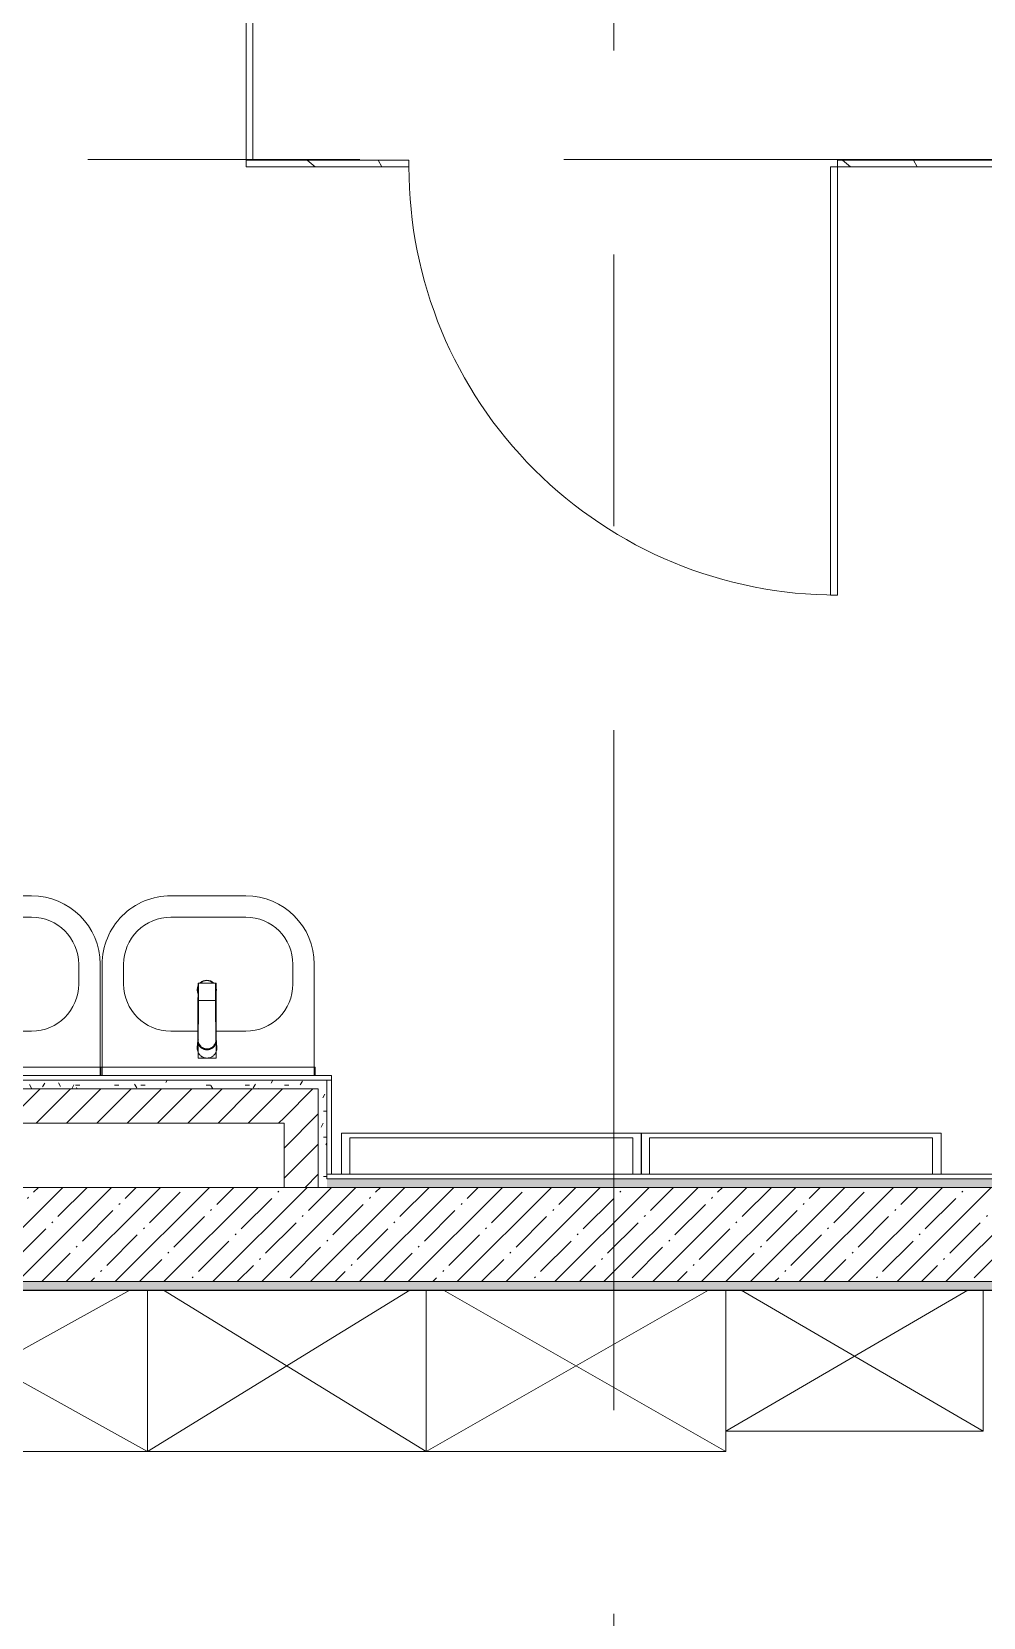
# Model space of a CAD drawing. Header units: millimetres. Extents: x 81382 to 274764, y -8553 to 29000.
# Drawn here: x 97251 to 99472, y 4396 to 8099 of the extents above; entities that cross this region are included whole.
import ezdxf

# ---------------------------------------------------------------- set-up
doc = ezdxf.new("R2010")
doc.units = ezdxf.units.MM
doc.linetypes.add('Осевая', pattern=[3175, 635, -476.25, 1587.5, -476.25])
for name, color, linetype, lineweight in [('0-1', 7, 'Continuous', 9), ('A-DOOR', 7, 'Continuous', 9), ('A-GENM', 7, 'Continuous', 9), ('A-WALL', 7, 'Continuous', 9), ('I-WALL', 7, 'Continuous', 9), ('P-SANR-FIXT', 7, 'Continuous', 9), ('P-SANR-FIXT-1', 7, 'Continuous', 13), ('Оси-2', 7, 'Осевая', 9)]:
    doc.layers.add(name, color=color, linetype=linetype, lineweight=lineweight)
for name, color, linetype, lineweight, true_color in [('A-WALL-1', 7, 'Continuous', 9, 0x3c3c3c), ('A-WALL-FNSH-1', 7, 'Continuous', 9, 0x3c3c3c), ('I-FURN-1', 7, 'Continuous', 9, 0xf0f0f0)]:
    doc.layers.add(name, color=color, linetype=linetype, lineweight=lineweight, true_color=true_color)
pattern_1 = [(45, (0, 0), (-35.35534, 35.35534), [])]
pattern_2 = [(0, (0, 0), (121.92, 30.48), [10.058, -81.382, 10.058, -81.382, -487.68]), (0, (0, 0), (121.92, 30.48), [-182.88, 10.058, -172.822, 10.058, -81.382, -213.36]), (0, (0, 0), (121.92, 30.48), [-457.2, 10.058, -50.902, 10.058, -142.342]), (120, (45.72, 15.24), (-87.356454, 90.345817), [10.058, -81.382, 10.058, -81.382, -487.68]), (120, (45.72, 15.24), (-87.356454, 90.345817), [-182.88, 10.058, -172.822, 10.058, -81.382, -213.36]), (120, (45.72, 15.24), (-87.356454, 90.345817), [-457.2, 10.058, -50.902, 10.058, -142.342]), (240, (60.96, 76.2), (-34.563546, -120.825817), [10.058, -81.382, 10.058, -81.382, -487.68]), (240, (60.96, 76.2), (-34.563546, -120.825817), [-182.88, 10.058, -172.822, 10.058, -81.382, -213.36]), (240, (60.96, 76.2), (-34.563546, -120.825817), [-457.2, 10.058, -50.902, 10.058, -142.342])]
pattern_3 = [(288.435, (99033.21, 7791), (416.50086, -832.99954), [158.05, -1159.038]), (319.399, (99083.19, 7641.06), (2499.010644, -2082.486787), [76.799, -3763.143]), (316.848, (98725, 7591.08), (6247.5402574, -5830.957739), [182.691, -8951.868]), (289.983, (98858.28, 7466.13), (1249.49393, -3332.002656), [97.5, -4777.508]), (270, (98891.6, 7791), (416.5, -416.5), [83.3, -333.2]), (298.443, (98891.6, 7707.7), (-2915.5071394, 5414.4962996), [227.365, -11140.87]), (264.289, (98999.89, 7507.78), (416.5263, 3748.496867), [83.716, -4102.058]), (309.806, (98991.56, 7424.48), (-1666.01521, 2082.48651), [65.059, -3187.91])]

# ---------------------------------------------------------------- blocks, each defined once
blk = doc.blocks.new('Шкаф параметрический - 13_3-25587571-План размещения напольных электротехнических лючков и розеток 3 этажа в осях 23-33')
at = {"layer": 'I-FURN-1'}
for p, q in [((0, 0), (564.4, 329.2)), ((0, 329.2), (0, 0)), ((0, 0), (0, 329.2)), ((35.6, 329.2), (600, 0)), ((600, 0), (600, 329.2)), ((600, 329.2), (600, 0)), ((0, 0), (600, 0)), ((600, 0), (0, 0))]:
    blk.add_line(p, q, dxfattribs=at)
blk = doc.blocks.new('Шкаф параметрический - 13_1-25587687-План размещения напольных электротехнических лючков и розеток 3 этажа в осях 23-33')
at = {"layer": 'I-FURN-1'}
for p, q in [((0, 0), (659.5, 376.8)), ((0, 376.8), (0, 0)), ((0, 0), (0, 376.8)), ((40.5, 376.8), (700, 0)), ((700, 0), (700, 376.8)), ((700, 376.8), (700, 47.6)), ((700, 47.6), (700, 0)), ((0, 0), (700, 0)), ((700, 0), (0, 0))]:
    blk.add_line(p, q, dxfattribs=at)
blk = doc.blocks.new('Шкаф параметрический - 13_2-25587811-План размещения напольных электротехнических лючков и розеток 3 этажа в осях 23-33')
at = {"layer": 'I-FURN-1'}
for p, q in [((0, 0), (612.4, 376.8)), ((0, 376.8), (0, 0)), ((0, 0), (0, 376.8)), ((37.6, 376.8), (650, 0)), ((650, 0), (650, 376.8)), ((650, 376.8), (650, 0)), ((0, 0), (650, 0)), ((650, 0), (0, 0))]:
    blk.add_line(p, q, dxfattribs=at)
blk = doc.blocks.new('Шкаф параметрический - 13_4-25587915-План размещения напольных электротехнических лючков и розеток 3 этажа в осях 23-33')
at = {"layer": 'I-FURN-1'}
for p, q in [((0, 0), (678.3, 376.8)), ((0, 376.8), (0, 0)), ((0, 0), (0, 376.8)), ((41.7, 376.8), (720, 0)), ((720, 0), (720, 376.8)), ((720, 376.8), (720, 0)), ((0, 0), (720, 0)), ((720, 0), (0, 0))]:
    blk.add_line(p, q, dxfattribs=at)
blk = doc.blocks.new('Вешалка - 1_25-V100-План размещения напольных электротехнических лючков и розеток 3 этажа в осях 23-33')
at = {"layer": 'I-FURN-1'}
for p, q in [((350, 55), (-350, 55)), ((-350, 55), (-350, -40.6)), ((-350, -40.6), (-350, 55)), ((-350, 55), (349.6, 55)), ((-330.4, -40.6), (-330.4, 44.4)), ((-330.4, -40.6), (-330.4, 44.4)), ((-330.4, 44.4), (330.2, 44.4)), ((330.2, 44.4), (-330.4, 44.4)), ((330.2, 44.4), (330.2, -40.6)), ((330.2, -40.6), (330.2, 44.4)), ((350, -40.6), (350, 55)), ((350, 55), (350, -40.6))]:
    blk.add_line(p, q, dxfattribs=at)
blk = doc.blocks.new('Вешалка - 1_25-V101-План размещения напольных электротехнических лючков и розеток 3 этажа в осях 23-33')
at = {"layer": 'I-FURN-1'}
for p, q in [((350, 55), (-350, 55)), ((-350, 55), (-350, -40.6)), ((-350, -40.6), (-350, 55)), ((-349.6, 55), (350, 55)), ((-330.4, -40.6), (-330.4, 44.4)), ((-330.4, -40.6), (-330.4, 44.4)), ((-330.4, 44.4), (330.2, 44.4)), ((330.2, 44.4), (-330.4, 44.4)), ((330.2, 44.4), (330.2, -40.6)), ((330.2, -40.6), (330.2, 44.4)), ((350, -40.6), (350, 55)), ((350, 55), (350, -40.6))]:
    blk.add_line(p, q, dxfattribs=at)
blk = doc.blocks.new('зеркало круглое500д - 1_22а зеркало круглое d500-30453653-План размещения напольных электротехнических лючков и розеток 3 этажа в осях 23-33')
at = {"layer": 'I-FURN-1'}
for p, q in [((-250, 0), (-250, -20)), ((-250, -20), (250, -20)), ((250, -20), (-250, -20)), ((250, -20), (250, 0))]:
    blk.add_line(p, q, dxfattribs=at)
blk = doc.blocks.new('FP_126-План размещения напольных электротехнических лючков и розеток 3 этажа в осях 23-33')
at = {"layer": 'A-GENM'}
for p, q in [((19.3, 8), (20.4, 6.8)), ((20.4, 6.8), (21.4, 5.5)), ((21.4, 5.5), (22.4, 4.3)), ((22.4, 4.3), (23.5, 3.1)), ((23.5, 3.1), (24.6, 1.8)), ((24.6, 1.8), (25.6, 0.6)), ((25.6, 0.6), (26.7, -0.6)), ((26.7, -0.6), (27.8, -1.8)), ((27.8, -1.8), (28.9, -3.1)), ((28.9, -3.1), (30.1, -4.3)), ((30.1, -4.3), (31.2, -5.5)), ((31.2, -5.5), (32.3, -6.8)), ((32.3, -6.8), (33.5, -8))]:
    blk.add_line(p, q, dxfattribs=at)
blk = doc.blocks.new('131_Сантехническая перегородка 7 - СП-1-30858579-План размещения напольных электротехнических лючков и розеток 3 этажа в осях 23-33')
at = {"layer": 'A-GENM'}
h = blk.add_hatch(dxfattribs=at)
h.set_pattern_fill('FP_40', color=256, style=0, pattern_type=2)
h.set_pattern_definition([(198.435, (9964.92, -97651.21), (-832.99954, -416.50086), [158.05, -1159.038]), (229.399, (9814.98, -97701.19), (-2082.486787, -2499.010644), [76.799, -3763.143]), (226.848, (9765, -97343), (-5830.957739, -6247.5402574), [182.691, -8951.868]), (199.983, (9640.05, -97476.28), (-3332.002656, -1249.49393), [97.5, -4777.508]), (180, (9964.9, -97509.6), (-416.5, -416.5), [83.3, -333.2]), (208.443, (9881.62, -97509.6), (5414.4962996, 2915.5071394), [227.365, -11140.87]), (174.289, (9681.7, -97617.89), (3748.496867, -416.5263), [83.716, -4102.058]), (219.806, (9598.4, -97609.56), (2082.48651, 1666.01521), [65.059, -3187.91])])
h.paths.add_polyline_path([(2165.9, -8), (2165.9, 8), (45.9, 8), (45.9, -8), (796.9, -8), (796.9, 0), (812.9, 0), (812.9, -8), (1654, -8)])
for p, q in [((-4.1, 8), (45.9, 8)), ((45.9, 8), (2165.9, 8)), ((45.9, -8), (-4.1, -8)), ((796.9, -8), (45.9, -8)), ((2165.9, -8), (812.9, -8))]:
    blk.add_line(p, q, dxfattribs=at)
at = {"layer": 'A-GENM', "flags": 128}
for points in [[(71.5, 8), (71.1, 8.5), (70.8, 9), (70.4, 9.5), (70, 9.9), (69.6, 10.4), (69.2, 10.8), (68.8, 11.2), (68.3, 11.6), (67.8, 12), (67.3, 12.3), (66.8, 12.7), (66.3, 13), (65.8, 13.3), (65.3, 13.6), (64.7, 13.8), (64.2, 14), (63.6, 14.3), (63, 14.4), (62.4, 14.6), (61.9, 14.7), (61.3, 14.9), (60.7, 14.9), (60.1, 15), (59.5, 15.1), (58.9, 15.1), (58.3, 15.1), (57.7, 15), (57.1, 15), (56.5, 14.9), (55.9, 14.8), (55.3, 14.7), (54.7, 14.5), (54.1, 14.4), (53.5, 14.2), (53, 13.9), (52.4, 13.7), (51.9, 13.4), (51.4, 13.2), (50.8, 12.9), (50.3, 12.5), (49.8, 12.2), (49.3, 11.8), (48.9, 11.4), (48.4, 11), (48, 10.6), (47.6, 10.2), (47.2, 9.7), (46.8, 9.3), (46.4, 8.8), (46.1, 8.3), (45.9, 8)], [(45.9, -8), (46.3, -8.5), (46.6, -9), (47, -9.5), (47.4, -9.9), (47.8, -10.4), (48.2, -10.8), (48.6, -11.2), (49.1, -11.6), (49.6, -12), (50, -12.3), (50.5, -12.7), (51.1, -13), (51.6, -13.3), (52.1, -13.6), (52.7, -13.8), (53.2, -14), (53.8, -14.3), (54.4, -14.4), (54.9, -14.6), (55.5, -14.7), (56.1, -14.9), (56.7, -14.9), (57.3, -15), (57.9, -15.1), (58.5, -15.1), (59.1, -15.1), (59.7, -15), (60.3, -15), (60.9, -14.9), (61.5, -14.8), (62.1, -14.7), (62.7, -14.5), (63.3, -14.4), (63.8, -14.2), (64.4, -13.9), (65, -13.7), (65.5, -13.4), (66, -13.2), (66.6, -12.9), (67.1, -12.5), (67.6, -12.2), (68, -11.8), (68.5, -11.4), (69, -11), (69.4, -10.6), (69.8, -10.2), (70.2, -9.7), (70.6, -9.3), (70.9, -8.8), (71.3, -8.3), (71.5, -8)]]:
    blk.add_lwpolyline(points, dxfattribs=at)
at = {"layer": 'A-GENM'}
for radius, start, end in [(24.6, 19.9113, 160.0887), (17.6, 28.9731, 151.0269), (15.1, 78.8699, 146.2189), (15.1, 33.7811, 53.124), (24.6, 199.9113, 340.0887), (17.6, 208.9731, 331.0269), (15.1, 213.7811, 233.124), (15.1, 258.8699, 326.2189)]:
    blk.add_arc((58.7, 0), radius, start, end, dxfattribs=at)
blk.add_blockref('FP_126-План размещения напольных электротехнических лючков и розеток 3 этажа в осях 23-33', (0, 0), dxfattribs=at)
blk = doc.blocks.new('131_Сантехническая перегородка_Дверь МГН - СД-1-30883454-План размещения напольных электротехнических лючков и розеток 3 этажа в осях 23-33')
at = {"layer": 'A-DOOR'}
h = blk.add_hatch(dxfattribs=at)
h.set_pattern_fill('FP_42', color=256, style=0, pattern_type=2)
h.set_pattern_definition(pattern_3)
h.paths.add_polyline_path([(1010, 8), (1010, -8), (1390, -8), (1390, 8)])
at = {"layer": 'A-GENM'}
h = blk.add_hatch(dxfattribs=at)
h.set_pattern_fill('FP_42', color=256, style=0, pattern_type=2)
h.set_pattern_definition(pattern_3)
h.paths.add_polyline_path([(-370, 8), (-370, -8), (10, -8), (10, 8)])
at = {"layer": 'A-DOOR'}
for p, q in [((10, 1008), (26, 1008)), ((10, 8), (10, 1008)), ((26, 8), (26, 1008)), ((10, 8), (26, 8))]:
    blk.add_line(p, q, dxfattribs=at)
blk.add_arc((10, 8), 1000, 360, 90, dxfattribs=at)
at = {"layer": 'A-GENM'}
for p, q in [((-370, 8), (10, 8)), ((-370, -8), (-370, 8)), ((10, -8), (10, 8)), ((1010, 8), (1390, 8)), ((1010, -8), (1010, 8)), ((1390, -8), (1390, 8)), ((10, -8), (-370, -8)), ((1390, -8), (1010, -8))]:
    blk.add_line(p, q, dxfattribs=at)
blk = doc.blocks.new('Раковина Roca Debba 50x42 - гибкая подводка_ 640х550х165 PN6_3_ ХВ_ГВ накидная гайка BP DN15_ К-гл_кон_ П DN 50-31401036-План размещения напольных электротехнических лючков и розеток 3 этажа в осях 23-33')
at = {"layer": 'P-SANR-FIXT'}
for p, q in [((-255, 0), (-255, -20)), ((240, -20), (240, 0)), ((-255, -20), (-255, -260)), ((240, -260), (240, -20)), ((-95, -103.6), (-24.7, -103.6)), ((15.5, -103.6), (80, -103.6)), ((-205, -260), (-205, -213.6)), ((190, -213.6), (190, -260)), ((80, -370), (-95, -370)), ((-95, -420), (80, -420))]:
    blk.add_line(p, q, dxfattribs=at)
for centre, radius, start, end in [((-95, -213.6), 110, 90, 180), ((80, -213.6), 110, 0, 90), ((-95, -260), 160, 180, 270), ((-95, -260), 110, 180, 270), ((80, -260), 160, 270, 0), ((80, -260), 110, 270, 0)]:
    blk.add_arc(centre, radius, start, end, dxfattribs=at)
blk = doc.blocks.new('Раковина Roca Debba 50x42 - гибкая подводка_ 640х550х165 PN6_3_ ХВ_ГВ накидная гайка BP DN15_ К-гл_кон_ П DN 50-V152-План размещения напольных электротехнических лючков и розеток 3 этажа в осях 23-33')
at = {"layer": 'P-SANR-FIXT'}
for p, q in [((-255, 0), (-255, -20)), ((240, -20), (240, 0)), ((-255, -20), (-255, -260)), ((240, -260), (240, -20)), ((-95, -103.6), (-29.7, -103.6)), ((10.5, -103.6), (80, -103.6)), ((-205, -260), (-205, -213.6)), ((190, -213.6), (190, -260)), ((80, -370), (-95, -370)), ((-95, -420), (80, -420))]:
    blk.add_line(p, q, dxfattribs=at)
for centre, radius, start, end in [((-95, -213.6), 110, 90, 180), ((80, -213.6), 110, 0, 90), ((-95, -260), 160, 180, 270), ((-95, -260), 110, 180, 270), ((80, -260), 160, 270, 0), ((80, -260), 110, 270, 0)]:
    blk.add_arc(centre, radius, start, end, dxfattribs=at)
blk = doc.blocks.new('сифон - Для раковины-V155-План размещения напольных электротехнических лючков и розеток 3 этажа в осях 23-33')
at = {"layer": 'P-SANR-FIXT-1'}
for radius, start, end in [(22.5, 133.7338, 180), (22.5, 180, 222.2435), (21.5, 136.1578, 180), (21.5, 180, 219.8246), (22.5, 67.2152, 113.0759), (21.5, 72, 108), (22.5, 241.9585, 297.7301), (21.5, 245.8675, 293.8296)]:
    blk.add_arc((0, 0), radius, start, end, dxfattribs=at)
blk = doc.blocks.new('смеситель для раковины - Default-V156-План размещения напольных электротехнических лючков и розеток 3 этажа в осях 23-33')
at = {"layer": '0-1'}
for p, q in [((19.7, 151.6), (-19.8, 151.6)), ((19.8, 111.8), (-19.8, 111.8)), ((-20.3, 110), (-20.4, 97.4)), ((20.4, 97.4), (20.3, 110)), ((-22.8, 3), (-21.8, 15.6)), ((-20.7, 17.2), (-20.7, 16.7)), ((20.8, 16.7), (20.8, 17.2))]:
    blk.add_line(p, q, dxfattribs=at)
at = {"layer": '0-1', "flags": 128}
for points in [[(-19.8, 151.6), (-20, 151.6), (-20.2, 151.6), (-20.3, 151.5), (-20.4, 151.5), (-20.5, 151.4), (-20.6, 151.3), (-20.6, 151.2), (-20.7, 151.1), (-20.7, 151.1), (-20.7, 151), (-20.7, 151), (-20.8, 150.9), (-20.8, 150.6), (-20.8, 149.7), (-20.8, 148.7), (-20.8, 147.7), (-20.9, 146.7), (-20.9, 145.3), (-21.1, 93.2)], [(19.7, 151.6), (20, 151.6), (20.2, 151.6), (20.4, 151.5), (20.5, 151.4), (20.6, 151.3), (20.6, 151.3), (20.7, 151.2), (20.7, 151.1), (20.7, 151.1), (20.7, 151), (20.8, 151), (20.8, 150.9), (20.8, 150.6)], [(-19.8, 111.8), (-19.9, 111.8), (-20, 111.8), (-20.1, 111.8), (-20.1, 111.7), (-20.2, 111.7), (-20.3, 111.6), (-20.3, 111.5), (-20.3, 111.5), (-20.3, 111.4), (-20.3, 111.4), (-20.3, 111.4), (-20.3, 111.3), (-20.3, 111.2), (-20.3, 111), (-20.3, 110.8), (-20.3, 110.6), (-20.3, 110.3), (-20.3, 110)], [(12.1, -0.1), (14.4, 1.7), (18.1, 6.1), (20.4, 11.5), (21.2, 17.2), (21.2, 36.2), (21.1, 56), (21, 111.4)], [(19.8, 111.8), (19.9, 111.8), (20, 111.8), (20.1, 111.8), (20.2, 111.7), (20.2, 111.6), (20.3, 111.6), (20.3, 111.5), (20.3, 111.5), (20.3, 111.4), (20.3, 111.4), (20.3, 111.3), (20.3, 111.1), (20.3, 110.9), (20.3, 110.7), (20.3, 110.4), (20.3, 110)], [(-21.8, 15.6), (-21.7, 19.7), (-21.6, 24.4), (-21.5, 30.8), (-21.4, 37.1), (-21.3, 49.4), (-21.2, 68.8), (-21.1, 88)], [(-18.9, 7.6), (-20, 10.3), (-20.8, 13.1), (-21.1, 18.6), (-21.1, 48.6), (-21.1, 93.2)], [(21.8, 15.6), (22.1, 11.2), (22.8, 3)]]:
    blk.add_lwpolyline(points, dxfattribs=at)
at = {"layer": 'P-SANR-FIXT'}
for p, q in [((21, 151.6), (-21, 151.6)), ((-21, 151.6), (-21, -23)), ((21, -23), (21, 151.6)), ((-19.7, 144), (-19.8, 111.7)), ((19.8, 111.7), (19.7, 144)), ((-21, 19.9), (-20.8, 19.8)), ((-20.4, 22), (-20.8, 19.8)), ((19.4, 12.9), (20.4, 11.1)), ((20.8, 19.8), (20.4, 22)), ((21, 19.9), (20.8, 19.8)), ((20.9, 18.5), (20.8, 19.8)), ((20.9, 18.4), (21.1, 18.4)), ((22.5, 5), (22.9, 0.9)), ((-21, -23), (21, -23)), ((-0.6, -2.8), (0.6, -2.8))]:
    blk.add_line(p, q, dxfattribs=at)
at = {"layer": 'P-SANR-FIXT', "flags": 128}
for points in [[(-21.1, 16.9), (-21.1, 42.2), (-21, 67.6), (-20.8, 118.3), (-20.7, 143.7), (-20.7, 149.4), (-20.8, 150.2), (-20.9, 145.3), (-20.9, 138.9), (-21.1, 88.1)], [(21.1, 88.1), (20.9, 138.9), (20.9, 145.3), (20.8, 150.2), (20.7, 149.4), (20.7, 143.7), (20.8, 118.3), (21, 67.6), (21.1, 42.2), (21.1, 16.9)], [(-20.1, 88.1), (-20.1, 99.6), (-20, 111), (-20, 122.4), (-19.9, 133.8), (-19.9, 145.2)], [(19.9, 145.2), (19.9, 138.9), (19.9, 132.6), (20, 126.2), (20, 119.9), (20, 113.5), (20, 107.2), (20.1, 100.8), (20.1, 94.5), (20.1, 88.1)], [(-21.1, 18.6), (-21.1, 18.6), (-21.1, 18.6), (-21, 18.6), (-21, 18.6), (-21, 18.5), (-20.9, 18.5), (-20.9, 18.5)], [(-21.1, 18.4), (-21.1, 18), (-21.1, 17.6), (-21.1, 17.2), (-21.1, 16.8), (-21.1, 16.4)], [(-20.8, 19.8), (-20.9, 19.2), (-20.9, 18.5)], [(-15.9, 4.1), (-13.1, 1.6), (-9.8, -0.4), (-6.1, -1.8), (-2.1, -2.5), (2.1, -2.5), (6.1, -1.8), (9.8, -0.4), (11.1, 0.4)], [(11.5, 0.5), (13.1, 1.6), (15.9, 4.1)], [(21.1, 16.4), (21.1, 16.8), (21.1, 17.2), (21.1, 17.6), (21.1, 18), (21.1, 18.4)], [(22.9, 0.9), (22.7, 3.2), (22.5, 5.6), (22.3, 7.9), (22.1, 10.8), (21.8, 15.2)], [(0.6, -3.9), (0.3, -3.9), (0.1, -3.9), (-0.1, -3.9), (-0.3, -3.9), (-0.6, -3.9)]]:
    blk.add_lwpolyline(points, dxfattribs=at)
at = {"layer": 'P-SANR-FIXT'}
for centre, major_axis, ratio, start_param, end_param in [((-19.8, 109.7), (-0.5, 0.002), 0.095846, 0.017294, 1.571164), ((19.8, 109.7), (0.5, 0.002), 0.095848, 4.711795, 6.265892), ((0, 17.2), (20.8, 0), 0.98634, 3.038054, 3.141593), ((0, 17.2), (20.8, 0), 0.98634, 3.141593, 3.441377), ((0, 16.7), (20.8, 0), 0.98634, 3.141593, 3.372062), ((0, 16.7), (20.7, 0), 0.98634, 3.571127, 3.769911), ((0, 17.2), (20.8, 0), 0.98634, 3.613983, 5.358408), ((0, 16.7), (20.7, 0), 0.98634, 3.994763, 4.083653), ((0, 16.7), (20.8, 0), 0.98634, 5.376246, 5.846752), ((0, 17.2), (20.8, 0), 0.98634, 5.499139, 5.804813), ((0, 17.2), (-20.8, 0), 0.98634, 2.841808, 3.141593), ((0, 16.7), (20.8, 0), 0.98634, 6.052716, 6.283185), ((0, 17.2), (20.8, 0), 0.98634, 0, 0.103539), ((0, 16.7), (20.7, 0), 0.98634, 4.276566, 4.807479), ((0, 16.7), (20.8, 0), 0.98634, 4.9338, 5.077538)]:
    blk.add_ellipse(centre, major_axis=major_axis, ratio=ratio, start_param=start_param, end_param=end_param, dxfattribs=at)
for points, knots in [([(-19.9, 145.2), (-19.9, 146), (-19.9, 147.4), (-19.8, 149.3), (-19.8, 150.7), (-19.8, 151.5), (-19.8, 151.6), (-19.8, 151.6)], [0, 0, 0, 0, 0.1, 0.2, 0.3, 0.4, 0.4725859, 0.4725859, 0.4725859, 0.4725859]), ([(-19.8, 151.6), (-19.7, 151.6), (-19.7, 151.6), (-19.7, 151.2), (-19.7, 150), (-19.7, 148.3), (-19.7, 146.2), (-19.7, 144.8), (-19.7, 144)], [0.4728347, 0.4728347, 0.4728347, 0.4728347, 0.5, 0.6, 0.7, 0.8, 0.9, 1, 1, 1, 1]), ([(19.7, 144), (19.7, 144.8), (19.7, 146.2), (19.7, 148.3), (19.7, 150), (19.7, 151.2), (19.7, 151.6), (19.7, 151.6), (19.7, 151.6)], [0, 0, 0, 0, 0.1, 0.2, 0.3, 0.4, 0.5, 0.5274121, 0.5274121, 0.5274121, 0.5274121]), ([(19.7, 151.6), (19.8, 151.6), (19.8, 151.5), (19.8, 150.7), (19.8, 149.3), (19.9, 147.4), (19.9, 146), (19.9, 145.2)], [0.5275209, 0.5275209, 0.5275209, 0.5275209, 0.6, 0.7, 0.8, 0.9, 1, 1, 1, 1]), ([(-19.8, 111.8), (-19.8, 111.8), (-19.8, 111.7), (-19.8, 110.9), (-19.8, 110.1), (-19.8, 109.7)], [0.4695548, 0.4695548, 0.4695548, 0.4695548, 0.6, 0.8, 1, 1, 1, 1]), ([(19.8, 109.7), (19.8, 110.1), (19.8, 110.9), (19.8, 111.7), (19.8, 111.8), (19.8, 111.8)], [0, 0, 0, 0, 0.2, 0.4, 0.5304748, 0.5304748, 0.5304748, 0.5304748]), ([(-21.1, 88.1), (-21.1, 85.7), (-21.1, 82.2), (-21.1, 77.5), (-21.2, 73.9), (-21.2, 70.4), (-21.2, 66.8), (-21.2, 63.9), (-21.2, 61.5), (-21.2, 59.8), (-21.2, 58), (-21.2, 55.7), (-21.3, 52.8), (-21.3, 49.3), (-21.3, 46), (-21.3, 42.6), (-21.4, 39.4), (-21.4, 36.2), (-21.5, 32.2), (-21.5, 27.5), (-21.7, 20.9), (-21.8, 17.2), (-21.8, 15.2)], [0, 0, 0, 0, 0.083333, 0.125, 0.166667, 0.208333, 0.25, 0.291667, 0.3125, 0.333333, 0.354167, 0.375, 0.416667, 0.458333, 0.5, 0.541667, 0.583333, 0.625, 0.666667, 0.75, 0.833333, 1, 1, 1, 1]), ([(-20.4, 97.4), (-20.4, 91.1), (-20.5, 81.8), (-20.6, 69.7), (-20.6, 60), (-20.7, 52.6), (-20.8, 47.4), (-20.8, 45.2), (-20.8, 43.5), (-20.9, 41.8), (-20.9, 39.8), (-20.9, 37.7), (-20.9, 36.2), (-20.9, 35.4), (-21, 34.1), (-21, 32.6), (-21, 31), (-21, 29.7), (-21, 28.6), (-21, 27.7), (-21, 26.8), (-21.1, 25.6), (-21.1, 22.9), (-21.1, 20.4), (-21.1, 18.4)], [0, 0, 0, 0, 0.222222, 0.333333, 0.444444, 0.583333, 0.618056, 0.652778, 0.670139, 0.6875, 0.722222, 0.756944, 0.774306, 0.782986, 0.791667, 0.826389, 0.84375, 0.861111, 0.878472, 0.887153, 0.895833, 0.913194, 0.930556, 1, 1, 1, 1]), ([(-20.5, 43.6), (-20.5, 44.1), (-20.5, 44.9), (-20.5, 45.9), (-20.4, 46.5), (-20.4, 47), (-20.4, 47.6), (-20.3, 48.2), (-20.3, 49.3), (-20.3, 50.8), (-20.3, 52.7), (-20.3, 54.8), (-20.2, 57.1), (-20.2, 60.5), (-20.1, 67), (-20, 78.4), (-19.9, 90.5), (-19.9, 97.4)], [0.3665203, 0.3665203, 0.3665203, 0.3665203, 0.3928571, 0.4107143, 0.4196429, 0.4285714, 0.4375, 0.4464286, 0.4642857, 0.5, 0.5357143, 0.5714286, 0.6071429, 0.6428571, 0.7142857, 0.8571429, 1, 1, 1, 1]), ([(19.9, 97.4), (19.9, 90.5), (20, 78.4), (20.1, 66.9), (20.2, 60.3), (20.3, 57), (20.3, 54.6), (20.3, 52.6), (20.3, 50.7), (20.3, 49.2), (20.4, 48.1), (20.4, 47.4), (20.4, 46.9), (20.4, 46.4), (20.4, 45.8), (20.4, 44.6), (20.4, 43), (20.4, 41.3), (20.5, 40), (20.5, 39.2), (20.6, 38.5), (20.7, 37.9), (20.7, 37.5)], [0, 0, 0, 0, 0.1428571, 0.2857143, 0.3571429, 0.3928571, 0.4285714, 0.4642857, 0.5, 0.5357143, 0.5535714, 0.5625, 0.5714286, 0.5803571, 0.5892857, 0.6071429, 0.6428571, 0.6785714, 0.6964286, 0.7053571, 0.7142857, 0.7301718, 0.7301718, 0.7301718, 0.7301718]), ([(20.1, 88.1), (20.1, 88.2), (20.2, 88.3), (20.4, 88.2), (20.5, 88), (20.6, 87.8), (20.7, 87.5), (20.7, 87.3), (20.8, 87.1), (20.9, 87), (20.9, 86.8), (20.9, 86.7)], [0, 0, 0, 0, 0.1, 0.19375, 0.25, 0.3, 0.35, 0.4, 0.45, 0.525, 0.575, 0.575, 0.575, 0.575]), ([(21.1, 18.4), (21.1, 19.2), (21.1, 20.8), (21.1, 23.1), (21.1, 25), (21.1, 26.5), (21, 27.6), (21, 28.6), (21, 30), (21, 31.7), (21, 33.4), (21, 34.6), (20.9, 35.2), (20.9, 35.7), (20.9, 36.3), (20.9, 36.9), (20.9, 38.1), (20.9, 39.8), (20.9, 41.4), (20.8, 42.8), (20.8, 44.1), (20.8, 45.8), (20.8, 48.6), (20.7, 53.5), (20.6, 60.7), (20.6, 68.9), (20.5, 76.5), (20.5, 85.7), (20.4, 92.7), (20.4, 97.4)], [0, 0, 0, 0, 0.027778, 0.055556, 0.083333, 0.097222, 0.111111, 0.125, 0.138889, 0.166667, 0.194444, 0.208333, 0.215278, 0.222222, 0.229167, 0.236111, 0.25, 0.277778, 0.305556, 0.319444, 0.333333, 0.361111, 0.388889, 0.444444, 0.555556, 0.666667, 0.75, 0.833333, 1, 1, 1, 1]), ([(21.8, 15.2), (21.8, 16.4), (21.7, 19.4), (21.6, 24.2), (21.5, 28.2), (21.5, 30.6), (21.5, 32.4), (21.4, 34.1), (21.4, 35.8), (21.4, 37.3), (21.4, 38.7), (21.4, 39.8), (21.4, 41), (21.3, 42.6), (21.3, 44.7), (21.3, 47.5), (21.3, 50.9), (21.2, 55.1), (21.2, 60), (21.2, 65.1), (21.2, 69.9), (21.2, 74.5), (21.1, 80.6), (21.1, 85.1), (21.1, 88.1)], [0, 0, 0, 0, 0.142857, 0.285714, 0.357143, 0.392857, 0.428571, 0.464286, 0.5, 0.535714, 0.553571, 0.571429, 0.589286, 0.607143, 0.642857, 0.678571, 0.714286, 0.75, 0.785714, 0.821429, 0.857143, 0.892857, 0.928571, 1, 1, 1, 1]), ([(-21, 19.9), (-21, 20.5), (-20.9, 21.9), (-20.9, 23.9), (-20.9, 25.6), (-20.9, 26.9), (-20.9, 27.6), (-20.9, 28.1), (-20.9, 28.7), (-20.9, 29.4), (-21, 30.9), (-21, 33.1), (-21, 35.5), (-20.9, 37.4), (-20.9, 38.5), (-20.8, 39.3), (-20.7, 40.1), (-20.7, 40.7), (-20.6, 41.2), (-20.6, 41.3)], [0, 0, 0, 0, 0.0357143, 0.0714286, 0.1071429, 0.125, 0.1339286, 0.1428571, 0.1517857, 0.1607143, 0.1785714, 0.2142857, 0.25, 0.2678571, 0.2857143, 0.2946429, 0.3035714, 0.3214286, 0.3257253, 0.3257253, 0.3257253, 0.3257253]), ([(-21.8, 15.2), (-21.9, 13.9), (-22, 12.1), (-22.1, 10.1), (-22.2, 8.7), (-22.3, 7.5), (-22.4, 6.6), (-22.5, 5.7), (-22.6, 4.8), (-22.7, 3.8), (-22.8, 2.5), (-22.9, 1.5), (-22.9, 0.9)], [0, 0, 0, 0, 0.166667, 0.25, 0.333333, 0.416667, 0.5, 0.583333, 0.666667, 0.75, 0.833333, 1, 1, 1, 1]), ([(22.9, 0.3), (22.9, -2.5), (22.3, -6.4), (20, -11.4), (17.7, -14.7), (14.9, -17.6), (11.6, -20), (7.9, -21.7), (4.5, -22.6), (1.5, -23), (-1.9, -23), (-6, -22.4), (-10, -20.8), (-12.8, -19.1), (-14.8, -17.5), (-16.7, -15.8), (-18.8, -13.3), (-21.9, -8.1), (-22.9, -3.2), (-22.9, 0.3)], [0, 0, 0, 0, 0.111111, 0.166667, 0.222222, 0.277778, 0.333333, 0.388889, 0.444444, 0.479167, 0.513889, 0.583333, 0.652778, 0.6875, 0.722222, 0.756944, 0.791667, 0.861111, 1, 1, 1, 1]), ([(-21, 19.9), (-21, 19.7), (-21, 19.5), (-21.1, 19.2), (-21.1, 18.9), (-21.1, 18.7), (-21.1, 18.6)], [0, 0, 0, 0, 0.333333, 0.5, 0.666667, 1, 1, 1, 1]), ([(-0.6, -3.9), (-1.6, -3.9), (-3.8, -3.7), (-7, -2.8), (-10, -1.5), (-12.8, 0.2), (-15.2, 2.3), (-17.3, 4.8), (-18.7, 7.1), (-19.6, 9), (-20.1, 10.6), (-20.6, 12.1), (-21, 14.3), (-21.1, 15.9), (-21.1, 16.9)], [0, 0, 0, 0, 0.1, 0.2, 0.3, 0.4, 0.5, 0.6, 0.7, 0.75, 0.8, 0.85, 0.9, 1, 1, 1, 1]), ([(-21.1, 16.4), (-21.1, 14.3), (-20.4, 11.1), (-18.7, 7.6), (-17.5, 5.8), (-16.4, 4.5), (-15.2, 3.2), (-13.9, 2.1), (-12.5, 1), (-10.9, 0.1), (-9.2, -0.7), (-6.9, -1.7), (-3.8, -2.5), (0, -2.8), (3.8, -2.5), (6.9, -1.7), (9, -0.9), (10.1, -0.3), (10.9, 0.1), (11.7, 0.5), (12.7, 1.2), (13.9, 2), (15, 3), (15.8, 3.8), (16.4, 4.5), (17, 5.2), (17.7, 6.2), (18.6, 7.6), (19.3, 9), (19.7, 9.9), (19.9, 10.5), (20, 10.9), (20.2, 11.2), (20.3, 11.7), (20.6, 12.6), (20.8, 13.8), (21, 15.1), (21.1, 16), (21.1, 16.4)], [0, 0, 0, 0, 0.111111, 0.166667, 0.194444, 0.222222, 0.25, 0.277778, 0.305556, 0.333333, 0.361111, 0.388889, 0.444444, 0.5, 0.555556, 0.611111, 0.638889, 0.652778, 0.666667, 0.680556, 0.694444, 0.722222, 0.75, 0.763889, 0.777778, 0.791667, 0.805556, 0.833333, 0.861111, 0.875, 0.881944, 0.888889, 0.895833, 0.902778, 0.916667, 0.944444, 0.972222, 1, 1, 1, 1]), ([(-20.8, 14.6), (-20.7, 14.1), (-20.6, 12.9), (-20.2, 11.6), (-20, 10.9)], [0, 0, 0, 0, 0.4, 1, 1, 1, 1]), ([(-20, 10.9), (-19.6, 9.8), (-18.5, 7.4), (-17, 5.2), (-15.9, 4.1)], [0, 0, 0, 0, 0.444444, 1, 1, 1, 1]), ([(21.1, 16.9), (21.1, 15.9), (21, 13.7), (20.2, 10.6), (19, 7.6), (16.7, 3.9), (12.9, 0), (7.1, -3.1), (2.7, -3.9), (0.6, -3.9)], [0, 0, 0, 0, 0.1, 0.2, 0.3, 0.4, 0.6, 0.8, 1, 1, 1, 1]), ([(15.9, 4.1), (16.7, 5), (18.4, 7.2), (19.5, 9.5), (20, 10.9)], [0, 0, 0, 0, 0.444444, 1, 1, 1, 1]), ([(20, 10.9), (20.2, 11.4), (20.5, 12.7), (20.7, 13.9), (20.8, 14.6)], [0, 0, 0, 0, 0.444444, 1, 1, 1, 1]), ([(20.9, 33.9), (20.9, 33.6), (20.9, 32.5), (20.9, 30.9), (20.9, 29.2), (20.9, 28.3), (20.9, 27.5), (20.9, 26.8), (20.9, 25.6), (20.9, 23.9), (21, 21.9), (21, 20.5), (21, 19.9)], [0.7766981, 0.7766981, 0.7766981, 0.7766981, 0.7857143, 0.8214286, 0.8392857, 0.8571429, 0.8660714, 0.875, 0.8928571, 0.9285714, 0.9642857, 1, 1, 1, 1]), ([(-0.6, -3.9), (-0.6, -3.9), (-0.6, -3.7), (-0.6, -3.5), (-0.6, -3.1), (-0.6, -2.9), (-0.6, -2.8)], [0, 0, 0, 0, 0.363636, 0.545455, 0.727273, 1, 1, 1, 1]), ([(0.6, -3.9), (0.6, -3.9), (0.6, -3.7), (0.6, -3.5), (0.6, -3.1), (0.6, -2.9), (0.6, -2.8)], [0, 0, 0, 0, 0.363636, 0.545455, 0.727273, 1, 1, 1, 1])]:
    blk.add_open_spline(points, degree=3, knots=knots, dxfattribs=at)
for points in [[(-19.8, 111.8), (-19.8, 111.8), (-19.8, 111.8), (-19.8, 111.8)], [(19.8, 111.8), (19.8, 111.8), (19.8, 111.8), (19.8, 111.8)], [(-20.1, 88.1), (-20.4, 88.2), (-20.6, 88.2), (-20.8, 88.2)], [(-20, 85.7), (-20.1, 86.5), (-20.1, 87.3), (-20.1, 88.1)], [(20.1, 88.1), (20.1, 87.3), (20.1, 86.5), (20, 85.7)], [(-22.9, 0.9), (-22.9, 2.2), (-22.8, 3.6), (-22.6, 4.9)], [(-21.8, 15.2), (-21.8, 16.4), (-21.7, 17.6), (-21.4, 18.8)], [(-21.2, 19.5), (-21, 20.5), (-20.6, 21.4), (-20.2, 22.3)], [(-20.9, 18.4), (-21, 18.4), (-21.1, 18.4), (-21.1, 18.5)], [(-20.4, 22.5), (-20.7, 21.7), (-20.9, 20.8), (-21, 19.9)], [(-20.9, 18.3), (-20.9, 17.7), (-20.9, 16.5), (-20.8, 15.2), (-20.8, 14.6)], [(20.7, 19.9), (20.7, 17.5), (19.9, 12.6), (16.3, 6), (10.7, 1.1), (3.8, -1.6), (-3.7, -1.6), (-10.7, 1.1), (-16.3, 6), (-19.9, 12.6), (-20.7, 17.5), (-20.7, 19.9)], [(-20.4, 11.1), (-20.1, 11.7), (-19.8, 12.3), (-19.4, 12.9)], [(20.2, 22.3), (21.2, 20.1), (21.8, 17.6), (21.8, 15.2)], [(21, 19.9), (20.9, 20.8), (20.7, 21.7), (20.4, 22.5)], [(20.8, 14.6), (20.8, 15.2), (20.9, 16.5), (20.9, 17.8), (20.9, 18.4)], [(21.1, 18.5), (21.1, 18.5), (21, 18.5), (20.9, 18.5)], [(21.1, 18.5), (21.1, 18.6), (21.1, 18.7), (21.1, 18.9), (21.1, 19.2), (21.1, 19.4), (21, 19.6), (21, 19.8), (21, 19.9)], [(-3, -2.5), (-2.2, -2.7), (-1.4, -2.7), (-0.6, -2.8)]]:
    blk.add_open_spline(points, degree=3, dxfattribs=at)

msp = doc.modelspace()

# ---------------------------------------------------------------- hatches: boundary and pattern name
at = {"layer": 'I-WALL'}
h = msp.add_hatch(dxfattribs=at)
h.set_pattern_fill('FP_5', color=256, style=0, pattern_type=2)
h.set_pattern_definition(pattern_1)
h.paths.add_polyline_path([(97840, 5550), (97840, 5630), (95340, 5630), (95340, 5550), (97747.1, 5550)])
h = msp.add_hatch(dxfattribs=at)
h.set_pattern_fill('FP_35', color=256, style=0, pattern_type=2)
h.set_pattern_definition(pattern_2)
h.paths.add_polyline_path([(97940, 5630), (97940, 5650), (95360, 5650), (95360, 5630), (97920, 5630)])
h = msp.add_hatch(dxfattribs=at)
h.set_pattern_fill('FP_5', color=256, style=0, pattern_type=2)
h.set_pattern_definition(pattern_1)
h.paths.add_polyline_path([(97906, 5400), (97920, 5400), (97920, 5630), (97840, 5630), (97840, 5400)])
h = msp.add_hatch(dxfattribs=at)
h.set_pattern_fill('FP_35', color=256, style=0, pattern_type=2)
h.set_pattern_definition(pattern_2)
h.paths.add_polyline_path([(97940, 5400), (97940, 5630), (97920, 5630), (97920, 5400)])
h = msp.add_hatch(dxfattribs=at)
h.set_pattern_fill('FP_35', color=256, style=0, pattern_type=2)
h.set_pattern_definition(pattern_2)
h.paths.add_polyline_path([(100740, 5400), (101080, 5400), (101080, 5420), (100710, 5420), (100710, 5408), (100740, 5408), (100740, 5401.7)])
h.paths.add_polyline_path([(99630, 5400), (99630, 5408), (99660, 5408), (99660, 5420), (97940, 5420), (97940, 5400), (98542, 5400)])
h = msp.add_hatch(dxfattribs=at)
h.set_pattern_fill('FP_4', color=256, style=0, pattern_type=2)
h.set_pattern_definition([(45, (0, 0), (-57.024626, 57.024626), []), (45, (57.025, 0), (-57.024626, 57.024626), [100.806, -20.161, 3.353, -16.808])])
h.paths.add_polyline_path([(101570, 5180), (101610, 5180), (101610, 5400), (100710, 5400), (100710, 5180), (101085.9, 5180)])
h.paths.add_polyline_path([(99630, 5180), (99660, 5180), (99660, 5400), (94210, 5400), (94210, 5180), (98542, 5180)])
h = msp.add_hatch(dxfattribs=at)
h.set_pattern_fill('FP_35', color=256, style=0, pattern_type=2)
h.set_pattern_definition(pattern_2)
h.paths.add_polyline_path([(101610, 5160), (101610, 5180), (100740, 5180), (100740, 5172), (100710, 5172), (100710, 5160), (101085.9, 5160)])
h.paths.add_polyline_path([(99660, 5160), (99660, 5172), (99630, 5172), (99630, 5180), (94190, 5180), (94190, 5160), (98542, 5160)])

# ---------------------------------------------------------------- linework, layer by layer
at = {"layer": 'A-WALL'}
for p, q in [((95340, 5630), (97920, 5630)), ((97940, 5400), (99630, 5400)), ((94210, 5180), (99630, 5180))]:
    msp.add_line(p, q, dxfattribs=at)
at = {"layer": 'A-WALL-1'}
for p, q in [((97920, 5400), (97920, 5630)), ((97940, 5431), (97940, 5650)), ((95340, 5550), (97840, 5550)), ((97840, 5550), (97840, 5400)), ((99660, 5420), (97940, 5420)), ((97940, 5400), (94210, 5400)), ((94190, 5160), (99660, 5160))]:
    msp.add_line(p, q, dxfattribs=at)
at = {"layer": 'A-WALL-FNSH-1'}
msp.add_line((94189, 5159), (99660, 5159), dxfattribs=at)
at = {"layer": 'I-WALL'}
for p, q in [((95371, 5661), (97951, 5661)), ((97951, 5650), (95371, 5650)), ((97951, 5661), (97951, 5431)), ((97940, 5431), (99660, 5431)), ((97940, 5431), (97940, 5420))]:
    msp.add_line(p, q, dxfattribs=at)
at = {"layer": 'Оси-2'}
for p, q in [((98610, 593.7), (98610, 18900)), ((84681.8, 7800), (122730, 7800))]:
    msp.add_line(p, q, dxfattribs=at)

# ---------------------------------------------------------------- block references
at = {"layer": 'A-GENM'}
for name, p, rotation in [('131_Сантехническая перегородка 7 - СП-1-30858579-План размещения напольных электротехнических лючков и розеток 3 этажа в осях 23-33', (97759.5, 9964.9), 269.9999999999999), ('131_Сантехническая перегородка_Дверь МГН - СД-1-30883454-План размещения напольных электротехнических лючков и розеток 3 этажа в осях 23-33', (99141.5, 7791), 180)]:
    msp.add_blockref(name, p, dxfattribs=dict(at, rotation=rotation))
at = {"layer": 'I-FURN-1', "rotation": 180}
for p in [(97162.6, 5661), (97662.6, 5661)]:
    msp.add_blockref('зеркало круглое500д - 1_22а зеркало круглое d500-30453653-План размещения напольных электротехнических лючков и розеток 3 этажа в осях 23-33', p, dxfattribs=at)
at = {"layer": 'I-FURN-1'}
for name, p in [('Вешалка - 1_25-V100-План размещения напольных электротехнических лючков и розеток 3 этажа в осях 23-33', (98324, 5471.6)), ('Вешалка - 1_25-V101-План размещения напольных электротехнических лючков и розеток 3 этажа в осях 23-33', (99023.6, 5471.6)), ('Шкаф параметрический - 13_4-25587915-План размещения напольных электротехнических лючков и розеток 3 этажа в осях 23-33', (96801.5, 4783.2)), ('Шкаф параметрический - 13_2-25587811-План размещения напольных электротехнических лючков и розеток 3 этажа в осях 23-33', (97521.5, 4783.2)), ('Шкаф параметрический - 13_1-25587687-План размещения напольных электротехнических лючков и розеток 3 этажа в осях 23-33', (98171.5, 4783.2)), ('Шкаф параметрический - 13_3-25587571-План размещения напольных электротехнических лючков и розеток 3 этажа в осях 23-33', (98871.5, 4830.8))]:
    msp.add_blockref(name, p, dxfattribs=at)
at = {"layer": 'P-SANR-FIXT'}
for name, p, rotation in [('Раковина Roca Debba 50x42 - гибкая подводка_ 640х550х165 PN6_3_ ХВ_ГВ накидная гайка BP DN15_ К-гл_кон_ П DN 50-V152-План размещения напольных электротехнических лючков и розеток 3 этажа в осях 23-33', (97155.8, 5661), 180), ('Раковина Roca Debba 50x42 - гибкая подводка_ 640х550х165 PN6_3_ ХВ_ГВ накидная гайка BP DN15_ К-гл_кон_ П DN 50-31401036-План размещения напольных электротехнических лючков и розеток 3 этажа в осях 23-33', (97655.7, 5661), 180), ('сифон - Для раковины-V155-План размещения напольных электротехнических лючков и розеток 3 этажа в осях 23-33', (97659.7, 5861.3), 269.9999999999993)]:
    msp.add_blockref(name, p, dxfattribs=dict(at, rotation=rotation))
msp.add_blockref('смеситель для раковины - Default-V156-План размещения напольных электротехнических лючков и розеток 3 этажа в осях 23-33', (97660.3, 5724.9), dxfattribs=at)

doc.saveas('drawing.dxf')
